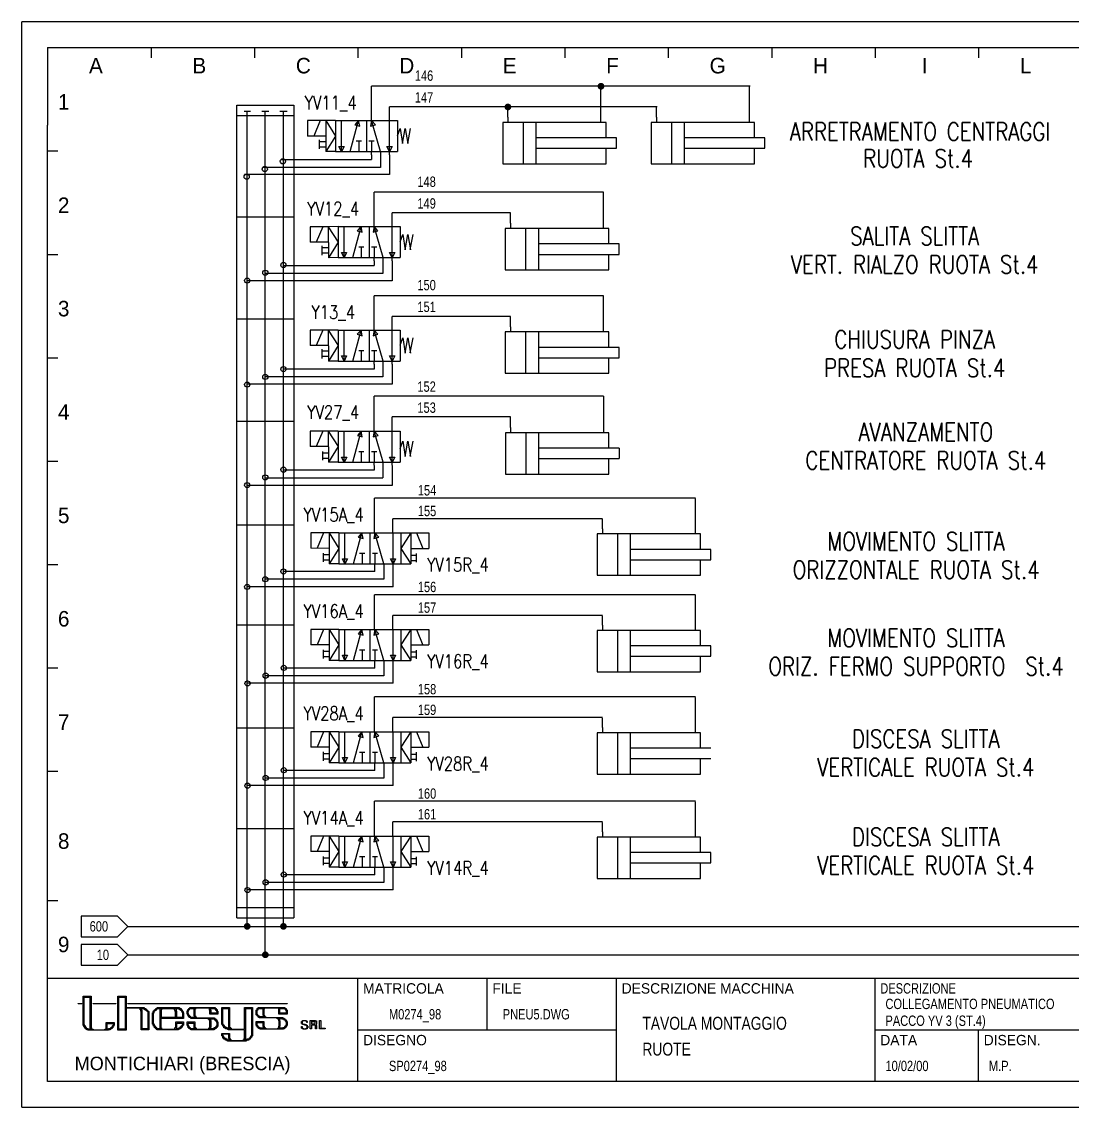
# Model space of a CAD drawing. Extents: x 5 to 315, y 5 to 215.
# Drawn here: x 5 to 208.1, y 5 to 215 of the extents above; entities that cross this region are included whole.
import ezdxf
from ezdxf.enums import TextEntityAlignment as Align

# ---------------------------------------------------------------- set-up
doc = ezdxf.new("R2010")
doc.units = 0
doc.header["$MEASUREMENT"] = 0
doc.linetypes.add('TRAT-C', pattern=[3.5, 2.5, -1])
doc.layers.get('0').update_dxf_attribs({"linetype": 'CONTINUOUS'})
for name, color, linetype in [('2', 7, 'CONTINUOUS'), ('FORMATO', 3, 'CONTINUOUS'), ('TESTI', 1, 'TRAT-C')]:
    doc.layers.add(name, color=color, linetype=linetype)
doc.styles.add('20TXT', font='TXT', dxfattribs={"width": 0.8, "height": 2})
doc.styles.add('35SIM', font='romans', dxfattribs={"width": 0.8, "height": 3.5})

# ---------------------------------------------------------------- blocks, each defined once
blk = doc.blocks.new('THESYS')
at = {"color": 7}
for points in [[(0.045, 0.325), (0.12, 0.325), (0.12, 0.02), (0.125, 0.02), (0.125, 0.01), (0.13, 0.01), (0.13, 0.005), (0.14, 0.005), (0.14, 0), (0.255, 0), (0.255, 0.005), (0.26, 0.005), (0.26, 0.01), (0.265, 0.01), (0.265, 0.07), (0.345, 0.07), (0.345, 0.045), (0.34, 0.045), (0.34, 0.035), (0.335, 0.035), (0.335, 0.03), (0.33, 0.03), (0.33, 0.02), (0.325, 0.02), (0.325, 0.015), (0.32, 0.015), (0.32, 0.01), (0.31, 0.01), (0.31, 0.005), (0.305, 0.005), (0.305, 0), (0.29, 0), (0.29, -0.005), (0.09, -0.005), (0.09, 0), (0.08, 0), (0.08, 0.005), (0.07, 0.005), (0.07, 0.01), (0.065, 0.01), (0.065, 0.015), (0.06, 0.015), (0.06, 0.025), (0.055, 0.025), (0.055, 0.03), (0.05, 0.03), (0.05, 0.04), (0.045, 0.04)], [(0.38, 0.325), (0.459, 0.325), (0.459, 0.215), (0.635, 0.215), (0.635, 0.21), (0.64, 0.21), (0.64, 0.205), (0.65, 0.205), (0.65, 0.2), (0.655, 0.2), (0.655, 0.194), (0.66, 0.194), (0.66, 0.19), (0.665, 0.19), (0.665, 0.184), (0.67, 0.184), (0.67, 0.18), (0.675, 0.18), (0.675, 0.175), (0.68, 0.175), (0.68, 0), (0.605, 0), (0.605, 0.18), (0.6, 0.18), (0.6, 0.194), (0.595, 0.194), (0.595, 0.205), (0.59, 0.205), (0.59, 0.21), (0.459, 0.21), (0.459, -0.005), (0.38, -0.005)], [(-0.005, 0.255), (0.03, 0.255), (0.03, 0.25), (-0.005, 0.25)], [(0.055, 0.315), (0.11, 0.315), (0.11, 0.02), (0.115, 0.02), (0.115, 0.01), (0.12, 0.01), (0.12, 0.005), (0.125, 0.005), (0.09, 0.005), (0.09, 0.01), (0.08, 0.01), (0.08, 0.015), (0.075, 0.015), (0.075, 0.02), (0.07, 0.02), (0.07, 0.03), (0.065, 0.03), (0.065, 0.035), (0.06, 0.035), (0.06, 0.045), (0.055, 0.045)], [(0.14, 0.255), (0.36, 0.255), (0.36, 0.25), (0.14, 0.25)], [(0.39, 0.315), (0.449, 0.315), (0.449, 0.005), (0.39, 0.005)], [(0.475, 0.255), (2.015, 0.255), (2.015, 0.25), (0.475, 0.25)], [(0.76, 0.215), (0.975, 0.215), (0.975, 0.21), (0.98, 0.21), (0.98, 0.205), (0.99, 0.205), (0.99, 0.194), (1, 0.194), (1, 0.184), (1.005, 0.184), (1.005, 0.175), (1.01, 0.175), (1.01, 0.165), (1.015, 0.165), (1.015, 0.11), (0.795, 0.11), (0.795, 0.02), (0.8, 0.02), (0.8, 0.01), (0.805, 0.01), (0.805, 0.005), (0.925, 0.005), (0.925, 0.01), (0.93, 0.01), (0.93, 0.015), (0.935, 0.015), (0.935, 0.025), (0.94, 0.025), (0.94, 0.075), (1.015, 0.075), (1.015, 0.045), (1.01, 0.045), (1.01, 0.04), (1.005, 0.04), (1.005, 0.035), (1, 0.035), (1, 0.025), (0.995, 0.025), (0.995, 0.02), (0.99, 0.02), (0.99, 0.015), (0.985, 0.015), (0.985, 0.01), (0.975, 0.01), (0.975, 0.005), (0.965, 0.005), (0.965, 0), (0.755, 0), (0.755, 0.005), (0.75, 0.005), (0.75, 0.01), (0.745, 0.01), (0.745, 0.02), (0.735, 0.02), (0.735, 0.03), (0.73, 0.03), (0.73, 0.035), (0.725, 0.035), (0.725, 0.045), (0.72, 0.045), (0.72, 0.055), (0.715, 0.055), (0.715, 0.165), (0.72, 0.165), (0.72, 0.175), (0.725, 0.175), (0.725, 0.184), (0.73, 0.184), (0.73, 0.19), (0.735, 0.19), (0.735, 0.194), (0.74, 0.194), (0.74, 0.2), (0.745, 0.2), (0.745, 0.205), (0.755, 0.205), (0.755, 0.21), (0.76, 0.21)], [(1.075, 0.215), (1.32, 0.215), (1.32, 0.21), (1.325, 0.21), (1.325, 0.205), (1.33, 0.205), (1.33, 0.2), (1.335, 0.2), (1.335, 0.194), (1.34, 0.194), (1.34, 0.18), (1.345, 0.18), (1.345, 0.15), (1.27, 0.15), (1.27, 0.19), (1.265, 0.19), (1.265, 0.205), (1.26, 0.205), (1.26, 0.21), (1.13, 0.21), (1.13, 0.2), (1.125, 0.2), (1.125, 0.135), (1.13, 0.135), (1.13, 0.125), (1.135, 0.125), (1.135, 0.12), (1.14, 0.12), (1.14, 0.115), (1.315, 0.115), (1.315, 0.11), (1.32, 0.11), (1.32, 0.105), (1.325, 0.105), (1.325, 0.1), (1.33, 0.1), (1.33, 0.095), (1.335, 0.095), (1.335, 0.085), (1.34, 0.085), (1.34, 0.075), (1.345, 0.075), (1.345, 0.03), (1.34, 0.03), (1.34, 0.025), (1.335, 0.025), (1.335, 0.02), (1.33, 0.02), (1.33, 0.015), (1.325, 0.015), (1.325, 0.01), (1.315, 0.01), (1.315, 0.005), (1.31, 0.005), (1.31, 0), (1.085, 0), (1.085, 0.005), (1.08, 0.005), (1.08, 0.01), (1.07, 0.01), (1.07, 0.015), (1.065, 0.015), (1.065, 0.02), (1.06, 0.02), (1.06, 0.03), (1.055, 0.03), (1.055, 0.04), (1.05, 0.04), (1.05, 0.075), (1.125, 0.075), (1.125, 0.025), (1.13, 0.025), (1.13, 0.015), (1.135, 0.015), (1.135, 0.01), (1.14, 0.01), (1.14, 0.005), (1.255, 0.005), (1.255, 0.01), (1.26, 0.01), (1.26, 0.015), (1.265, 0.015), (1.265, 0.025), (1.27, 0.025), (1.27, 0.09), (1.265, 0.09), (1.265, 0.1), (1.255, 0.1), (1.255, 0.105), (1.25, 0.105), (1.25, 0.11), (1.085, 0.11), (1.085, 0.115), (1.08, 0.115), (1.08, 0.12), (1.07, 0.12), (1.07, 0.125), (1.065, 0.125), (1.065, 0.13), (1.06, 0.13), (1.06, 0.14), (1.055, 0.14), (1.055, 0.15), (1.05, 0.15), (1.05, 0.184), (1.055, 0.184), (1.055, 0.194), (1.06, 0.194), (1.06, 0.2), (1.065, 0.2), (1.065, 0.205), (1.07, 0.205), (1.07, 0.21), (1.075, 0.21)], [(1.385, 0.215), (1.46, 0.215), (1.46, 0.025), (1.465, 0.025), (1.465, 0.02), (1.47, 0.02), (1.47, 0.015), (1.474, 0.015), (1.474, 0.01), (1.48, 0.01), (1.48, 0.005), (1.605, 0.005), (1.605, 0.215), (1.68, 0.215), (1.68, -0.06), (1.675, -0.06), (1.675, -0.07), (1.67, -0.07), (1.67, -0.075), (1.665, -0.075), (1.665, -0.08), (1.66, -0.08), (1.66, -0.09), (1.65, -0.09), (1.65, -0.095), (1.645, -0.095), (1.645, -0.1), (1.63, -0.1), (1.63, -0.105), (1.62, -0.105), (1.62, -0.11), (1.44, -0.11), (1.44, -0.105), (1.43, -0.105), (1.43, -0.1), (1.42, -0.1), (1.42, -0.095), (1.415, -0.095), (1.415, -0.09), (1.405, -0.09), (1.405, -0.08), (1.395, -0.08), (1.395, -0.065), (1.39, -0.065), (1.39, -0.06), (1.385, -0.06), (1.385, -0.035), (1.46, -0.035), (1.46, -0.085), (1.465, -0.085), (1.465, -0.095), (1.47, -0.095), (1.47, -0.1), (1.48, -0.1), (1.48, -0.105), (1.59, -0.105), (1.59, -0.1), (1.595, -0.1), (1.595, -0.095), (1.6, -0.095), (1.6, -0.085), (1.605, -0.085), (1.605, 0), (1.445, 0), (1.445, 0.005), (1.435, 0.005), (1.435, 0.01), (1.42, 0.01), (1.42, 0.015), (1.415, 0.015), (1.415, 0.02), (1.405, 0.02), (1.405, 0.03), (1.4, 0.03), (1.4, 0.035), (1.395, 0.035), (1.395, 0.045), (1.39, 0.045), (1.39, 0.05), (1.385, 0.05)], [(1.735, 0.215), (1.995, 0.215), (1.995, 0.21), (2, 0.21), (2, 0.205), (2.005, 0.205), (2.005, 0.2), (2.01, 0.2), (2.01, 0.19), (2.015, 0.19), (2.015, 0.15), (1.935, 0.15), (1.935, 0.21), (1.795, 0.21), (1.795, 0.2), (1.79, 0.2), (1.79, 0.14), (1.795, 0.14), (1.795, 0.135), (1.8, 0.135), (1.8, 0.125), (1.81, 0.125), (1.81, 0.12), (1.975, 0.12), (1.975, 0.115), (1.98, 0.115), (1.98, 0.11), (1.99, 0.11), (1.99, 0.105), (1.995, 0.105), (1.995, 0.1), (2, 0.1), (2, 0.095), (2.005, 0.095), (2.005, 0.09), (2.01, 0.09), (2.01, 0.08), (2.015, 0.08), (2.015, 0.04), (2.01, 0.04), (2.01, 0.03), (2.005, 0.03), (2.005, 0.025), (2, 0.025), (2, 0.02), (1.995, 0.02), (1.995, 0.015), (1.99, 0.015), (1.99, 0.01), (1.98, 0.01), (1.98, 0.005), (1.755, 0.005), (1.755, 0.01), (1.745, 0.01), (1.745, 0.015), (1.735, 0.015), (1.735, 0.025), (1.725, 0.025), (1.725, 0.035), (1.72, 0.035), (1.72, 0.045), (1.715, 0.045), (1.715, 0.08), (1.79, 0.08), (1.79, 0.035), (1.795, 0.035), (1.795, 0.025), (1.8, 0.025), (1.8, 0.015), (1.81, 0.015), (1.81, 0.01), (1.925, 0.01), (1.925, 0.015), (1.93, 0.015), (1.93, 0.02), (1.935, 0.02), (1.935, 0.035), (1.94, 0.035), (1.94, 0.085), (1.935, 0.085), (1.935, 0.1), (1.93, 0.1), (1.93, 0.105), (1.925, 0.105), (1.925, 0.11), (1.915, 0.11), (1.915, 0.115), (1.745, 0.115), (1.745, 0.12), (1.74, 0.12), (1.74, 0.125), (1.735, 0.125), (1.735, 0.13), (1.73, 0.13), (1.73, 0.135), (1.725, 0.135), (1.725, 0.14), (1.72, 0.14), (1.72, 0.145), (1.715, 0.145), (1.715, 0.19), (1.72, 0.19), (1.72, 0.194), (1.725, 0.194), (1.725, 0.205), (1.73, 0.205), (1.73, 0.21), (1.735, 0.21)], [(0.605, 0.205), (0.63, 0.205), (0.63, 0.2), (0.64, 0.2), (0.64, 0.194), (0.65, 0.194), (0.65, 0.19), (0.655, 0.19), (0.655, 0.184), (0.66, 0.184), (0.66, 0.18), (0.665, 0.18), (0.665, 0.175), (0.67, 0.175), (0.67, 0.01), (0.615, 0.01), (0.615, 0.19), (0.61, 0.19), (0.61, 0.2), (0.605, 0.2)], [(0.76, 0.205), (0.79, 0.205), (0.79, 0.2), (0.785, 0.2), (0.785, 0.02), (0.79, 0.02), (0.79, 0.01), (0.795, 0.01), (0.76, 0.01), (0.76, 0.015), (0.755, 0.015), (0.755, 0.02), (0.75, 0.02), (0.75, 0.025), (0.745, 0.025), (0.745, 0.03), (0.74, 0.03), (0.74, 0.035), (0.735, 0.035), (0.735, 0.05), (0.73, 0.05), (0.73, 0.055), (0.725, 0.055), (0.725, 0.165), (0.73, 0.165), (0.73, 0.175), (0.735, 0.175), (0.735, 0.184), (0.74, 0.184), (0.74, 0.19), (0.745, 0.19), (0.745, 0.194), (0.755, 0.194), (0.755, 0.2), (0.76, 0.2)], [(0.805, 0.205), (0.925, 0.205), (0.925, 0.194), (0.93, 0.194), (0.93, 0.175), (0.935, 0.175), (0.935, 0.12), (0.8, 0.12), (0.8, 0.194), (0.805, 0.194)], [(0.94, 0.205), (0.97, 0.205), (0.97, 0.2), (0.98, 0.2), (0.98, 0.194), (0.985, 0.194), (0.985, 0.19), (0.99, 0.19), (0.99, 0.184), (0.995, 0.184), (0.995, 0.175), (1, 0.175), (1, 0.165), (1.005, 0.165), (1.005, 0.12), (0.95, 0.12), (0.95, 0.18), (0.945, 0.18), (0.945, 0.2), (0.94, 0.2)], [(1.075, 0.205), (1.12, 0.205), (1.12, 0.2), (1.115, 0.2), (1.115, 0.135), (1.12, 0.135), (1.12, 0.125), (1.125, 0.125), (1.125, 0.12), (1.085, 0.12), (1.085, 0.125), (1.08, 0.125), (1.08, 0.13), (1.075, 0.13), (1.075, 0.135), (1.07, 0.135), (1.07, 0.14), (1.065, 0.14), (1.065, 0.15), (1.06, 0.15), (1.06, 0.184), (1.065, 0.184), (1.065, 0.194), (1.07, 0.194), (1.07, 0.2), (1.075, 0.2)], [(1.275, 0.205), (1.32, 0.205), (1.32, 0.194), (1.33, 0.194), (1.33, 0.184), (1.335, 0.184), (1.335, 0.16), (1.28, 0.16), (1.28, 0.19), (1.275, 0.19)], [(1.395, 0.205), (1.45, 0.205), (1.45, 0.025), (1.454, 0.025), (1.454, 0.02), (1.46, 0.02), (1.46, 0.015), (1.465, 0.015), (1.465, 0.01), (1.47, 0.01), (1.445, 0.01), (1.445, 0.015), (1.435, 0.015), (1.435, 0.02), (1.425, 0.02), (1.425, 0.025), (1.415, 0.025), (1.415, 0.035), (1.41, 0.035), (1.41, 0.04), (1.405, 0.04), (1.405, 0.045), (1.4, 0.045), (1.4, 0.05), (1.395, 0.05)], [(1.615, 0.205), (1.67, 0.205), (1.67, -0.06), (1.665, -0.06), (1.665, -0.07), (1.66, -0.07), (1.66, -0.075), (1.655, -0.075), (1.655, -0.08), (1.65, -0.08), (1.65, -0.085), (1.645, -0.085), (1.645, -0.09), (1.63, -0.09), (1.63, -0.095), (1.62, -0.095), (1.62, -0.1), (1.605, -0.1), (1.605, -0.095), (1.61, -0.095), (1.61, -0.085), (1.615, -0.085)], [(1.735, 0.205), (1.785, 0.205), (1.785, 0.2), (1.78, 0.2), (1.78, 0.14), (1.785, 0.14), (1.785, 0.135), (1.79, 0.135), (1.79, 0.125), (1.795, 0.125), (1.75, 0.125), (1.75, 0.13), (1.74, 0.13), (1.74, 0.135), (1.735, 0.135), (1.735, 0.14), (1.73, 0.14), (1.73, 0.15), (1.725, 0.15), (1.725, 0.19), (1.73, 0.19), (1.73, 0.194), (1.735, 0.194)], [(1.935, 0.11), (1.965, 0.11), (1.965, 0.105), (1.98, 0.105), (1.98, 0.1), (1.99, 0.1), (1.99, 0.095), (1.995, 0.095), (1.995, 0.09), (2, 0.09), (2, 0.08), (2.005, 0.08), (2.005, 0.04), (2, 0.04), (2, 0.03), (1.99, 0.03), (1.99, 0.02), (1.975, 0.02), (1.975, 0.015), (1.935, 0.015), (1.945, 0.015), (1.945, 0.035), (1.95, 0.035), (1.95, 0.085), (1.945, 0.085), (1.945, 0.105), (1.94, 0.105), (1.94, 0.11)], [(1.945, 0.205), (1.995, 0.205), (1.995, 0.2), (2, 0.2), (2, 0.19), (2.005, 0.19), (2.005, 0.16), (1.945, 0.16)], [(0.275, 0.06), (0.335, 0.06), (0.335, 0.045), (0.33, 0.045), (0.33, 0.035), (0.325, 0.035), (0.325, 0.03), (0.32, 0.03), (0.32, 0.02), (0.31, 0.02), (0.31, 0.015), (0.305, 0.015), (0.305, 0.01), (0.29, 0.01), (0.29, 0.005), (0.27, 0.005), (0.275, 0.005)], [(0.95, 0.065), (1.005, 0.065), (1.005, 0.045), (1, 0.045), (1, 0.04), (0.995, 0.04), (0.995, 0.035), (0.99, 0.035), (0.99, 0.03), (0.985, 0.03), (0.985, 0.025), (0.98, 0.025), (0.98, 0.02), (0.975, 0.02), (0.975, 0.015), (0.965, 0.015), (0.965, 0.01), (0.94, 0.01), (0.945, 0.01), (0.945, 0.015), (0.95, 0.015)], [(1.06, 0.065), (1.115, 0.065), (1.115, 0.02), (1.12, 0.02), (1.12, 0.015), (1.125, 0.015), (1.125, 0.01), (1.085, 0.01), (1.085, 0.015), (1.08, 0.015), (1.08, 0.02), (1.075, 0.02), (1.075, 0.025), (1.07, 0.025), (1.07, 0.03), (1.065, 0.03), (1.065, 0.04), (1.06, 0.04)], [(1.265, 0.105), (1.31, 0.105), (1.31, 0.1), (1.315, 0.1), (1.315, 0.095), (1.32, 0.095), (1.32, 0.09), (1.325, 0.09), (1.325, 0.085), (1.33, 0.085), (1.33, 0.075), (1.335, 0.075), (1.335, 0.035), (1.33, 0.035), (1.33, 0.03), (1.325, 0.03), (1.325, 0.025), (1.32, 0.025), (1.32, 0.02), (1.31, 0.02), (1.31, 0.015), (1.305, 0.015), (1.305, 0.01), (1.27, 0.01), (1.275, 0.01), (1.275, 0.025), (1.28, 0.025), (1.28, 0.09), (1.275, 0.09), (1.275, 0.1), (1.27, 0.1), (1.27, 0.105)], [(1.725, 0.07), (1.78, 0.07), (1.78, 0.03), (1.785, 0.03), (1.785, 0.025), (1.79, 0.025), (1.79, 0.015), (1.795, 0.015), (1.755, 0.015), (1.755, 0.02), (1.745, 0.02), (1.745, 0.025), (1.74, 0.025), (1.74, 0.03), (1.735, 0.03), (1.735, 0.035), (1.73, 0.035), (1.73, 0.045), (1.725, 0.045)], [(2.17, 0.09), (2.2, 0.09), (2.2, 0.085), (2.205, 0.085), (2.205, 0.08), (2.21, 0.08), (2.21, 0.07), (2.205, 0.07), (2.205, 0.08), (2.2, 0.08), (2.2, 0.085), (2.165, 0.085), (2.165, 0.08), (2.16, 0.08), (2.16, 0.06), (2.165, 0.06), (2.165, 0.055), (2.19, 0.055), (2.19, 0.05), (2.2, 0.05), (2.2, 0.045), (2.21, 0.045), (2.21, 0.035), (2.215, 0.035), (2.215, 0.02), (2.21, 0.02), (2.21, 0.01), (2.2, 0.01), (2.2, 0.005), (2.17, 0.005), (2.17, 0.01), (2.16, 0.01), (2.16, 0.015), (2.155, 0.015), (2.155, 0.03), (2.16, 0.03), (2.16, 0.015), (2.17, 0.015), (2.17, 0.01), (2.2, 0.01), (2.2, 0.015), (2.205, 0.015), (2.205, 0.02), (2.21, 0.02), (2.21, 0.035), (2.205, 0.035), (2.205, 0.04), (2.195, 0.04), (2.195, 0.045), (2.185, 0.045), (2.185, 0.05), (2.165, 0.05), (2.165, 0.055), (2.16, 0.055), (2.16, 0.06), (2.155, 0.06), (2.155, 0.08), (2.16, 0.08), (2.16, 0.085), (2.17, 0.085)], [(2.24, 0.09), (2.29, 0.09), (2.29, 0.085), (2.3, 0.085), (2.3, 0.055), (2.295, 0.055), (2.295, 0.04), (2.3, 0.04), (2.3, 0.01), (2.29, 0.01), (2.29, 0.04), (2.285, 0.04), (2.285, 0.045), (2.25, 0.045), (2.25, 0.01), (2.24, 0.01)], [(2.255, 0.08), (2.28, 0.08), (2.28, 0.075), (2.285, 0.075), (2.285, 0.06), (2.28, 0.06), (2.28, 0.055), (2.255, 0.055)], [(2.33, 0.09), (2.34, 0.09), (2.34, 0.015), (2.385, 0.015), (2.385, 0.01), (2.33, 0.01)], [(1.395, -0.04), (1.45, -0.04), (1.45, -0.085), (1.454, -0.085), (1.454, -0.095), (1.46, -0.095), (1.46, -0.1), (1.44, -0.1), (1.44, -0.095), (1.435, -0.095), (1.435, -0.09), (1.425, -0.09), (1.425, -0.085), (1.415, -0.085), (1.415, -0.08), (1.41, -0.08), (1.41, -0.075), (1.405, -0.075), (1.405, -0.065), (1.4, -0.065), (1.4, -0.06), (1.395, -0.06)]]:
    blk.add_lwpolyline(points, close=True, dxfattribs=at)
blk = doc.blocks.new('CEI7')
at = {"color": 1, "const_width": 0.65}
blk.add_lwpolyline([(0, -0.325, 1), (0, 0.325, 1)], format="xyb", close=True, dxfattribs=at)
blk = doc.blocks.new('CONN')
at = {"layer": 'FORMATO'}
blk.add_blockref('CEI7', (0, 0), dxfattribs=at)

msp = doc.modelspace()

# ---------------------------------------------------------------- linework, layer by layer
for p, q in [((46.6, 198.88), (57.6, 198.88)), ((48.01, 197.69), (49.24, 197.69)), ((51.44, 197.69), (52.8, 197.69)), ((54.89, 197.69), (56.32, 197.69)), ((46.6, 196.88), (57.6, 196.88)), ((63.8, 195.87), (60.27, 195.86)), ((60.27, 195.86), (60.28, 192.86)), ((62.7, 195.87), (61.45, 192.86)), ((65.67, 195.88), (63.78, 195.87)), ((63.78, 195.87), (63.79, 189.87)), ((63.78, 195.87), (65.67, 192.88)), ((65.67, 195.88), (65.67, 189.88)), ((65.67, 195.88), (65.67, 189.88)), ((65.67, 195.88), (77.67, 195.88)), ((65.67, 195.88), (77.67, 195.88)), ((66.84, 189.88), (66.84, 195.86)), ((68.49, 189.88), (70.13, 195.88)), ((70.13, 195.88), (69.38, 195.04)), ((70.35, 194.78), (70.13, 195.88)), ((71.67, 195.88), (71.67, 189.88)), ((71.67, 195.88), (71.67, 189.88)), ((72.62, 195.87), (72.43, 194.77)), ((74.38, 189.88), (72.62, 195.88)), ((73.38, 195.06), (72.62, 195.87)), ((76.14, 189.88), (76.14, 195.86)), ((77.67, 195.88), (77.67, 189.88)), ((77.67, 195.88), (77.67, 189.88)), ((118, 195.51), (98, 195.51)), ((98, 195.51), (98, 187.51)), ((99, 196.51), (99, 195.51)), ((102, 187.51), (102, 195.51)), ((104.45, 187.51), (104.45, 195.51)), ((117, 195.51), (117, 196.51)), ((118, 192.48), (118, 195.51)), ((146.71, 195.51), (126.71, 195.51)), ((126.71, 195.51), (126.71, 187.51)), ((127.71, 196.51), (127.71, 195.51)), ((130.71, 187.51), (130.71, 195.51)), ((133.16, 187.51), (133.16, 195.51)), ((145.71, 195.51), (145.71, 196.51)), ((146.71, 192.48), (146.71, 195.51)), ((69.38, 195.04), (70.35, 194.78)), ((72.43, 194.77), (73.38, 195.06)), ((77.66, 192.94), (78.17, 194.37)), ((78.17, 194.37), (78.65, 191.42)), ((78.65, 191.42), (79.16, 194.37)), ((79.16, 194.37), (79.66, 191.42)), ((79.63, 191.45), (80.16, 194.37)), ((63.81, 192.87), (60.28, 192.86)), ((62.51, 192.14), (62.51, 190.38)), ((63.79, 191.76), (62.51, 191.76)), ((65.67, 192.88), (63.79, 189.87)), ((70.17, 191.88), (69.67, 191.88)), ((70.16, 191.88), (70.16, 189.88)), ((70.67, 191.88), (70.17, 191.88)), ((72.63, 191.88), (72.13, 191.88)), ((72.62, 191.87), (72.62, 189.87)), ((73.13, 191.88), (72.63, 191.88)), ((120, 192.51), (104.45, 192.51)), ((120, 190.51), (120, 192.51)), ((148.71, 192.51), (133.16, 192.51)), ((148.71, 190.51), (148.71, 192.51)), ((63.79, 190.76), (62.51, 190.76)), ((65.68, 189.88), (63.79, 189.87)), ((65.67, 189.88), (77.67, 189.88)), ((65.67, 189.88), (77.67, 189.88)), ((66.33, 190.87), (67.32, 190.87)), ((66.84, 189.88), (66.33, 190.87)), ((67.32, 190.87), (66.84, 189.88)), ((72.62, 189.26), (72.62, 189.87)), ((72.62, 189.26), (72.62, 188.33)), ((74.35, 189.84), (74.35, 189.22)), ((74.35, 189.22), (74.35, 186.83)), ((76.14, 189.88), (75.62, 190.87)), ((75.62, 190.87), (76.62, 190.87)), ((76.62, 190.87), (76.14, 189.88)), ((76.14, 189.26), (76.14, 189.87)), ((76.14, 189.26), (76.14, 185.42)), ((104.45, 190.51), (120, 190.51)), ((118, 187.51), (118, 190.51)), ((133.16, 190.51), (148.71, 190.51)), ((146.71, 187.51), (146.71, 190.51)), ((72.62, 188.31), (55.1, 188.31)), ((98, 187.51), (118, 187.51)), ((126.71, 187.51), (146.71, 187.51)), ((76.14, 185.42), (48.1, 185.42)), ((74.35, 186.81), (51.6, 186.81)), ((46.59, 177.25), (57.54, 177.25)), ((64.3, 175.35), (60.77, 175.34)), ((60.77, 175.34), (60.78, 172.34)), ((63.2, 175.35), (61.95, 172.35)), ((66.17, 175.36), (64.28, 175.35)), ((64.28, 175.35), (64.29, 169.35)), ((64.28, 175.35), (66.17, 172.36)), ((66.17, 175.36), (78.17, 175.36)), ((66.17, 175.36), (66.17, 169.36)), ((66.17, 175.36), (78.17, 175.36)), ((66.17, 175.36), (66.17, 169.36)), ((67.34, 169.36), (67.34, 175.34)), ((68.99, 169.36), (70.63, 175.36)), ((70.63, 175.36), (69.88, 174.53)), ((69.88, 174.53), (70.85, 174.26)), ((70.85, 174.26), (70.63, 175.36)), ((72.17, 175.36), (72.17, 169.36)), ((72.17, 175.36), (72.17, 169.36)), ((73.12, 175.36), (72.93, 174.26)), ((72.93, 174.26), (73.88, 174.54)), ((74.88, 169.36), (73.12, 175.36)), ((73.88, 174.54), (73.12, 175.36)), ((76.64, 169.36), (76.64, 175.34)), ((78.17, 175.36), (78.17, 169.36)), ((78.17, 175.36), (78.17, 169.36)), ((118.5, 175), (98.5, 175)), ((98.5, 175), (98.5, 167)), ((99.5, 176), (99.5, 175)), ((102.5, 167), (102.5, 175)), ((104.95, 167), (104.95, 175)), ((117.5, 175), (117.5, 176)), ((118.5, 171.97), (118.5, 175)), ((64.31, 172.35), (60.78, 172.34)), ((66.17, 172.36), (64.29, 169.35)), ((78.16, 172.43), (78.67, 173.85)), ((78.67, 173.85), (79.15, 170.9)), ((79.15, 170.9), (79.66, 173.85)), ((79.66, 173.85), (80.16, 170.9)), ((80.13, 170.93), (80.66, 173.85)), ((63.01, 171.63), (63.01, 169.86)), ((64.29, 171.25), (63.01, 171.25)), ((64.29, 170.25), (63.01, 170.25)), ((67.34, 169.36), (66.83, 170.35)), ((66.83, 170.35), (67.82, 170.35)), ((67.82, 170.35), (67.34, 169.36)), ((70.67, 171.36), (70.17, 171.36)), ((70.66, 171.36), (70.66, 169.36)), ((71.17, 171.36), (70.67, 171.36)), ((73.13, 171.36), (72.63, 171.36)), ((73.12, 171.36), (73.12, 169.36)), ((73.63, 171.36), (73.13, 171.36)), ((76.12, 170.35), (77.12, 170.35)), ((76.64, 169.36), (76.12, 170.35)), ((77.12, 170.35), (76.64, 169.36)), ((120.5, 172), (104.95, 172)), ((120.5, 170), (120.5, 172)), ((66.18, 169.36), (64.29, 169.35)), ((66.17, 169.36), (78.17, 169.36)), ((66.17, 169.36), (78.17, 169.36)), ((73.12, 168.75), (73.12, 169.36)), ((73.12, 168.75), (73.12, 167.81)), ((74.85, 169.33), (74.85, 168.7)), ((74.85, 168.7), (74.85, 166.32)), ((76.64, 168.75), (76.64, 169.36)), ((76.64, 168.75), (76.64, 164.9)), ((104.95, 170), (120.5, 170)), ((118.5, 167), (118.5, 169.99)), ((74.85, 166.3), (52.1, 166.3)), ((73.12, 167.79), (55.6, 167.79)), ((98.5, 167), (118.5, 167)), ((76.64, 164.9), (48.6, 164.9)), ((46.59, 157.5), (57.54, 157.5)), ((99.5, 156), (99.5, 155)), ((117.5, 155), (117.5, 156)), ((64.3, 155.35), (60.77, 155.34)), ((60.77, 155.34), (60.78, 152.34)), ((63.2, 155.35), (61.95, 152.35)), ((66.17, 155.36), (64.28, 155.35)), ((64.28, 155.35), (64.29, 149.35)), ((64.28, 155.35), (66.17, 152.36)), ((66.17, 155.36), (78.17, 155.36)), ((66.17, 155.36), (66.17, 149.36)), ((66.17, 155.36), (78.17, 155.36)), ((66.17, 155.36), (66.17, 149.36)), ((67.34, 149.36), (67.34, 155.34)), ((68.99, 149.36), (70.63, 155.36)), ((70.63, 155.36), (69.88, 154.53)), ((69.88, 154.53), (70.85, 154.26)), ((70.85, 154.26), (70.63, 155.36)), ((72.17, 155.36), (72.17, 149.36)), ((72.17, 155.36), (72.17, 149.36)), ((73.12, 155.36), (72.93, 154.26)), ((72.93, 154.26), (73.88, 154.54)), ((74.88, 149.36), (73.12, 155.36)), ((73.88, 154.54), (73.12, 155.36)), ((76.64, 149.36), (76.64, 155.34)), ((78.16, 152.43), (78.67, 153.85)), ((78.17, 155.36), (78.17, 149.36)), ((78.17, 155.36), (78.17, 149.36)), ((78.67, 153.85), (79.15, 150.9)), ((79.15, 150.9), (79.66, 153.85)), ((79.66, 153.85), (80.16, 150.9)), ((80.13, 150.93), (80.66, 153.85)), ((98.5, 155), (98.5, 147)), ((118.5, 155), (98.5, 155)), ((102.5, 147), (102.5, 155)), ((104.95, 147), (104.95, 155)), ((118.5, 151.97), (118.5, 155)), ((64.31, 152.35), (60.78, 152.34)), ((63.01, 151.63), (63.01, 149.86)), ((64.29, 151.25), (63.01, 151.25)), ((66.17, 152.36), (64.29, 149.35)), ((70.67, 151.36), (70.17, 151.36)), ((70.66, 151.36), (70.66, 149.36)), ((71.17, 151.36), (70.67, 151.36)), ((73.13, 151.36), (72.63, 151.36)), ((73.12, 151.36), (73.12, 149.36)), ((73.63, 151.36), (73.13, 151.36)), ((120.5, 152), (104.95, 152)), ((120.5, 150), (120.5, 152)), ((64.29, 150.25), (63.01, 150.25)), ((66.18, 149.36), (64.29, 149.35)), ((66.17, 149.36), (78.17, 149.36)), ((66.17, 149.36), (78.17, 149.36)), ((67.34, 149.36), (66.83, 150.35)), ((66.83, 150.35), (67.82, 150.35)), ((67.82, 150.35), (67.34, 149.36)), ((73.12, 148.75), (73.12, 149.36)), ((74.85, 149.33), (74.85, 148.7)), ((76.12, 150.35), (77.12, 150.35)), ((76.64, 149.36), (76.12, 150.35)), ((77.12, 150.35), (76.64, 149.36)), ((76.64, 148.75), (76.64, 149.36)), ((104.95, 150), (120.5, 150)), ((118.5, 147), (118.5, 149.99)), ((73.12, 147.79), (55.6, 147.79)), ((73.12, 148.75), (73.12, 147.81)), ((74.85, 148.7), (74.85, 146.32)), ((76.64, 148.75), (76.64, 144.9)), ((76.64, 144.9), (48.6, 144.9)), ((74.85, 146.3), (52.1, 146.3)), ((98.5, 147), (118.5, 147)), ((46.59, 137.75), (57.54, 137.75)), ((64.31, 135.8), (60.77, 135.8)), ((60.77, 135.8), (60.78, 132.81)), ((63.21, 135.79), (61.95, 132.81)), ((66.18, 135.8), (64.28, 135.8)), ((64.28, 135.8), (64.29, 129.8)), ((64.28, 135.8), (66.18, 132.8)), ((66.18, 135.8), (78.18, 135.8)), ((66.18, 135.8), (66.18, 129.8)), ((66.18, 135.8), (78.18, 135.8)), ((66.18, 135.8), (66.18, 129.8)), ((67.35, 129.8), (67.35, 135.78)), ((68.99, 129.8), (70.64, 135.8)), ((70.64, 135.8), (69.89, 134.97)), ((69.89, 134.97), (70.85, 134.71)), ((70.85, 134.71), (70.64, 135.8)), ((72.18, 135.8), (72.18, 129.8)), ((73.13, 135.8), (72.93, 134.7)), ((72.93, 134.7), (73.89, 134.98)), ((74.89, 129.8), (73.13, 135.8)), ((73.89, 134.98), (73.13, 135.8)), ((76.64, 129.8), (76.64, 135.78)), ((78.18, 135.8), (78.18, 129.8)), ((78.18, 135.8), (78.18, 129.8)), ((98.52, 135.5), (98.52, 127.5)), ((118.52, 135.5), (98.52, 135.5)), ((99.52, 136.5), (99.52, 135.5)), ((102.52, 127.5), (102.52, 135.5)), ((104.97, 127.5), (104.97, 135.5)), ((117.52, 135.5), (117.52, 136.5)), ((118.52, 132.47), (118.52, 135.5)), ((64.32, 132.8), (60.78, 132.81)), ((66.18, 132.8), (64.29, 129.8)), ((78.16, 132.43), (78.67, 133.85)), ((78.67, 133.85), (79.15, 130.9)), ((79.15, 130.9), (79.66, 133.85)), ((79.66, 133.85), (80.16, 130.9)), ((80.13, 130.93), (80.66, 133.85)), ((120.52, 132.5), (104.97, 132.5)), ((120.6, 130.5), (120.6, 132.5)), ((63.16, 131.88), (63.16, 130.17)), ((64.29, 131.52), (63.17, 131.52)), ((64.29, 130.52), (63.17, 130.52)), ((67.35, 129.8), (66.84, 130.79)), ((66.84, 130.79), (67.83, 130.79)), ((67.83, 130.79), (67.35, 129.8)), ((70.67, 131.8), (70.17, 131.8)), ((70.66, 131.8), (70.66, 129.8)), ((71.17, 131.8), (70.67, 131.8)), ((73.14, 131.8), (72.64, 131.8)), ((73.13, 131.8), (73.13, 129.8)), ((73.64, 131.8), (73.14, 131.8)), ((76.13, 130.79), (77.12, 130.79)), ((76.64, 129.8), (76.13, 130.79)), ((77.12, 130.79), (76.64, 129.8)), ((104.97, 130.5), (120.52, 130.5)), ((118.52, 127.5), (118.52, 130.5)), ((73.12, 128.22), (55.6, 128.22)), ((66.19, 129.8), (64.29, 129.8)), ((66.18, 129.8), (78.18, 129.8)), ((66.18, 129.8), (78.18, 129.8)), ((73.12, 129.17), (73.12, 128.24)), ((73.13, 129.19), (73.13, 129.8)), ((74.85, 129.8), (74.85, 129.12)), ((74.85, 129.12), (74.85, 126.74)), ((76.64, 129.19), (76.64, 129.8)), ((76.64, 129.17), (76.64, 125.27)), ((74.85, 126.72), (52.1, 126.72)), ((98.52, 127.5), (118.52, 127.5)), ((76.64, 125.27), (48.6, 125.27)), ((46.51, 117.69), (57.49, 117.69)), ((64.46, 116.13), (60.92, 116.12)), ((60.92, 116.12), (60.93, 113.13)), ((63.36, 116.12), (62.1, 113.14)), ((64.44, 116.13), (64.44, 110.12)), ((64.44, 116.13), (66.33, 113.12)), ((66.33, 116.12), (64.44, 116.13)), ((66.33, 116.12), (78.33, 116.12)), ((66.33, 116.12), (78.33, 116.12)), ((66.33, 116.12), (66.33, 110.12)), ((66.33, 116.12), (66.33, 110.12)), ((67.5, 110.12), (67.5, 116.1)), ((69.14, 110.12), (70.79, 116.12)), ((70.79, 116.12), (70.04, 115.29)), ((71.01, 115.03), (70.79, 116.12)), ((72.33, 116.12), (72.33, 110.12)), ((73.28, 116.12), (73.08, 115.02)), ((75.04, 110.12), (73.28, 116.12)), ((74.04, 115.3), (73.28, 116.12)), ((76.79, 110.12), (76.79, 116.1)), ((78.33, 116.12), (78.33, 110.12)), ((78.33, 116.12), (78.33, 110.12)), ((80.23, 116.12), (78.33, 113.12)), ((78.33, 116.12), (80.23, 116.12)), ((80.21, 116.12), (83.74, 116.12)), ((80.23, 116.12), (80.22, 110.12)), ((81.3, 116.12), (82.56, 113.11)), ((83.74, 116.12), (83.73, 113.12)), ((136.26, 115.93), (116.26, 115.93)), ((116.26, 115.93), (116.26, 107.93)), ((117.26, 116.93), (117.26, 115.93)), ((120.26, 107.93), (120.26, 115.93)), ((122.71, 107.93), (122.71, 115.93)), ((135.26, 115.93), (135.26, 116.93)), ((136.26, 112.9), (136.26, 115.93)), ((70.04, 115.29), (71.01, 115.03)), ((73.08, 115.02), (74.04, 115.3)), ((64.47, 113.12), (60.93, 113.13)), ((63.31, 112.2), (63.31, 110.5)), ((64.44, 111.84), (63.32, 111.84)), ((66.33, 113.12), (64.44, 110.12)), ((70.82, 112.12), (70.32, 112.12)), ((71.32, 112.12), (70.82, 112.12)), ((70.82, 112.12), (70.82, 110.12)), ((73.29, 112.12), (72.79, 112.12)), ((73.28, 112.12), (73.28, 110.12)), ((73.79, 112.12), (73.29, 112.12)), ((78.33, 113.12), (80.22, 110.12)), ((80.19, 113.12), (83.73, 113.12)), ((80.22, 111.8), (81.34, 111.8)), ((81.36, 110.44), (81.36, 112.14)), ((138.26, 112.93), (122.71, 112.93)), ((138.26, 110.93), (138.26, 112.93)), ((64.44, 110.84), (63.32, 110.84)), ((66.34, 110.12), (64.44, 110.12)), ((66.33, 110.12), (78.33, 110.12)), ((66.33, 110.12), (78.33, 110.12)), ((66.99, 111.12), (67.98, 111.11)), ((67.5, 110.12), (66.99, 111.12)), ((67.98, 111.11), (67.5, 110.12)), ((73.28, 108.65), (73.28, 110.12)), ((75, 110.12), (75, 107.15)), ((76.79, 110.12), (76.28, 111.12)), ((76.28, 111.12), (77.28, 111.11)), ((77.28, 111.11), (76.79, 110.12)), ((76.79, 105.71), (76.79, 110.12)), ((78.32, 110.12), (80.22, 110.12)), ((80.22, 110.8), (81.34, 110.8)), ((122.71, 110.93), (138.26, 110.93)), ((136.26, 107.93), (136.26, 110.93)), ((75, 107.15), (52.19, 107.15)), ((73.28, 108.65), (55.69, 108.65)), ((116.26, 107.93), (136.26, 107.93)), ((76.79, 105.71), (48.69, 105.71)), ((46.53, 98.32), (57.52, 98.32)), ((64.46, 97.44), (60.92, 97.44)), ((60.92, 97.44), (60.93, 94.44)), ((63.36, 97.43), (62.1, 94.45)), ((64.44, 97.44), (64.44, 91.44)), ((64.44, 97.44), (66.33, 94.43)), ((66.33, 97.43), (64.44, 97.44)), ((66.33, 97.43), (78.33, 97.43)), ((66.33, 97.43), (78.33, 97.43)), ((66.33, 97.43), (66.33, 91.43)), ((66.33, 97.43), (66.33, 91.43)), ((67.5, 91.44), (67.5, 97.42)), ((69.14, 91.43), (70.79, 97.43)), ((70.79, 97.44), (70.04, 96.6)), ((70.04, 96.6), (71.01, 96.34)), ((71.01, 96.34), (70.79, 97.44)), ((72.33, 97.43), (72.33, 91.43)), ((73.28, 97.43), (73.08, 96.33)), ((73.08, 96.33), (74.04, 96.62)), ((75.04, 91.43), (73.28, 97.43)), ((74.04, 96.62), (73.28, 97.43)), ((76.79, 91.44), (76.79, 97.42)), ((78.33, 97.43), (78.33, 91.43)), ((78.33, 97.43), (78.33, 91.43)), ((80.23, 97.43), (78.33, 94.43)), ((78.33, 97.43), (80.23, 97.43)), ((80.21, 97.43), (83.74, 97.43)), ((80.23, 97.43), (80.22, 91.43)), ((81.3, 97.43), (82.56, 94.42)), ((83.74, 97.43), (83.73, 94.43)), ((136.26, 97.24), (116.26, 97.24)), ((116.26, 97.24), (116.26, 89.24)), ((117.26, 98.24), (117.26, 97.24)), ((120.26, 89.24), (120.26, 97.24)), ((122.71, 89.24), (122.71, 97.24)), ((135.26, 97.24), (135.26, 98.24)), ((136.26, 94.21), (136.26, 97.24)), ((64.47, 94.43), (60.93, 94.44)), ((63.31, 93.51), (63.31, 91.81)), ((64.44, 93.15), (63.32, 93.15)), ((66.33, 94.43), (64.44, 91.44)), ((66.99, 92.43), (67.98, 92.43)), ((67.5, 91.44), (66.99, 92.43)), ((67.98, 92.43), (67.5, 91.44)), ((70.82, 93.44), (70.32, 93.44)), ((71.32, 93.44), (70.82, 93.44)), ((70.82, 93.44), (70.82, 91.44)), ((73.29, 93.44), (72.79, 93.44)), ((73.28, 93.43), (73.28, 91.43)), ((73.79, 93.44), (73.29, 93.44)), ((76.79, 91.44), (76.28, 92.43)), ((76.28, 92.43), (77.28, 92.43)), ((77.28, 92.43), (76.79, 91.44)), ((78.33, 94.43), (80.22, 91.43)), ((80.19, 94.43), (83.73, 94.43)), ((80.22, 93.11), (81.34, 93.11)), ((81.36, 91.75), (81.36, 93.46)), ((138.26, 94.24), (122.71, 94.24)), ((138.26, 92.24), (138.26, 94.24)), ((64.44, 92.15), (63.32, 92.15)), ((66.34, 91.43), (64.44, 91.44)), ((66.33, 91.43), (78.33, 91.43)), ((66.33, 91.43), (78.33, 91.43)), ((73.28, 89.96), (73.28, 91.43)), ((75, 91.43), (75, 88.46)), ((76.79, 87.02), (76.79, 91.43)), ((78.32, 91.43), (80.22, 91.43)), ((80.22, 92.11), (81.34, 92.11)), ((122.71, 92.24), (138.26, 92.24)), ((136.26, 89.24), (136.26, 92.24)), ((75, 88.46), (52.19, 88.46)), ((73.28, 89.96), (55.69, 89.96)), ((116.26, 89.24), (136.26, 89.24)), ((76.79, 87.02), (48.69, 87.02)), ((46.6, 78.42), (57.6, 78.42)), ((117.26, 78.46), (117.26, 77.46)), ((135.26, 77.46), (135.26, 78.46)), ((60.92, 77.65), (60.93, 74.66)), ((64.46, 77.65), (60.92, 77.65)), ((63.36, 77.64), (62.1, 74.66)), ((66.33, 77.65), (64.44, 77.65)), ((64.44, 77.65), (66.33, 74.65)), ((64.44, 77.65), (64.44, 71.65)), ((66.33, 77.65), (78.33, 77.65)), ((66.33, 77.65), (78.33, 77.65)), ((66.33, 77.65), (66.33, 71.65)), ((66.33, 77.65), (66.33, 71.65)), ((67.5, 71.65), (67.5, 77.63)), ((69.14, 71.65), (70.79, 77.65)), ((70.79, 77.65), (70.04, 76.82)), ((70.04, 76.82), (71.01, 76.55)), ((71.01, 76.55), (70.79, 77.65)), ((72.33, 77.65), (72.33, 71.65)), ((73.28, 77.65), (73.08, 76.55)), ((73.08, 76.55), (74.04, 76.83)), ((75.04, 71.65), (73.28, 77.65)), ((74.04, 76.83), (73.28, 77.65)), ((76.79, 71.65), (76.79, 77.63)), ((80.23, 77.65), (78.33, 74.65)), ((78.33, 77.65), (78.33, 71.65)), ((78.33, 77.65), (78.33, 71.65)), ((78.33, 77.65), (80.23, 77.65)), ((80.21, 77.65), (83.74, 77.64)), ((80.23, 77.65), (80.22, 71.65)), ((81.3, 77.64), (82.56, 74.64)), ((83.74, 77.64), (83.73, 74.64)), ((136.26, 77.46), (116.26, 77.46)), ((116.26, 77.46), (116.26, 69.46)), ((120.26, 69.46), (120.26, 77.46)), ((122.71, 69.46), (122.71, 77.46)), ((136.26, 74.43), (136.26, 77.46)), ((64.47, 74.65), (60.93, 74.66)), ((63.31, 73.73), (63.31, 72.02)), ((66.33, 74.65), (64.44, 71.65)), ((70.82, 73.65), (70.32, 73.65)), ((70.82, 73.65), (70.82, 71.65)), ((71.32, 73.65), (70.82, 73.65)), ((73.29, 73.65), (72.79, 73.65)), ((73.28, 73.65), (73.28, 71.65)), ((73.79, 73.65), (73.29, 73.65)), ((78.33, 74.65), (80.22, 71.65)), ((80.19, 74.65), (83.73, 74.64)), ((81.36, 71.97), (81.36, 73.67)), ((138.26, 74.46), (122.71, 74.46)), ((64.44, 73.37), (63.32, 73.37)), ((64.44, 72.37), (63.32, 72.37)), ((66.34, 71.65), (64.44, 71.65)), ((66.33, 71.65), (78.33, 71.65)), ((66.33, 71.65), (78.33, 71.65)), ((67.5, 71.65), (66.99, 72.64)), ((66.99, 72.64), (67.98, 72.64)), ((67.98, 72.64), (67.5, 71.65)), ((73.28, 70.18), (73.28, 71.65)), ((75, 71.65), (75, 68.68)), ((76.28, 72.64), (77.28, 72.64)), ((76.79, 71.65), (76.28, 72.64)), ((77.28, 72.64), (76.79, 71.65)), ((76.79, 67.23), (76.79, 71.65)), ((78.32, 71.65), (80.22, 71.65)), ((80.22, 73.33), (81.34, 73.33)), ((80.22, 72.33), (81.34, 72.33)), ((122.71, 72.46), (138.26, 72.46)), ((136.26, 69.46), (136.26, 72.45)), ((73.28, 70.18), (55.69, 70.18)), ((116.26, 69.46), (136.26, 69.46)), ((76.79, 67.23), (48.69, 67.23)), ((75, 68.68), (52.19, 68.68)), ((46.6, 58.92), (57.6, 58.92)), ((60.92, 57.46), (60.93, 54.47)), ((64.46, 57.46), (60.92, 57.46)), ((63.36, 57.45), (62.1, 54.47)), ((66.33, 57.46), (64.44, 57.46)), ((64.44, 57.46), (66.33, 54.46)), ((64.44, 57.46), (64.44, 51.46)), ((66.33, 57.46), (78.33, 57.46)), ((66.33, 57.46), (78.33, 57.46)), ((66.33, 57.46), (66.33, 51.46)), ((66.33, 57.46), (66.33, 51.46)), ((67.5, 51.46), (67.5, 57.44)), ((69.14, 51.46), (70.79, 57.46)), ((70.79, 57.46), (70.04, 56.63)), ((71.01, 56.36), (70.79, 57.46)), ((72.33, 57.46), (72.33, 51.46)), ((73.28, 57.46), (73.08, 56.36)), ((75.04, 51.46), (73.28, 57.46)), ((74.04, 56.64), (73.28, 57.46)), ((76.79, 51.46), (76.79, 57.44)), ((80.23, 57.46), (78.33, 54.46)), ((78.33, 57.46), (78.33, 51.46)), ((78.33, 57.46), (78.33, 51.46)), ((78.33, 57.46), (80.23, 57.46)), ((80.21, 57.46), (83.74, 57.45)), ((80.23, 57.46), (80.22, 51.46)), ((81.3, 57.45), (82.56, 54.45)), ((83.74, 57.45), (83.73, 54.45)), ((136.26, 57.27), (116.26, 57.27)), ((116.26, 57.27), (116.26, 49.27)), ((117.26, 58.27), (117.26, 57.27)), ((120.26, 49.27), (120.26, 57.27)), ((122.71, 49.27), (122.71, 57.27)), ((135.26, 57.27), (135.26, 58.27)), ((136.26, 54.24), (136.26, 57.27)), ((70.04, 56.63), (71.01, 56.36)), ((73.08, 56.36), (74.04, 56.64)), ((64.47, 54.46), (60.93, 54.47)), ((63.31, 53.53), (63.31, 51.83)), ((64.44, 53.18), (63.32, 53.18)), ((66.33, 54.46), (64.44, 51.46)), ((70.82, 53.46), (70.32, 53.46)), ((70.82, 53.46), (70.82, 51.46)), ((71.32, 53.46), (70.82, 53.46)), ((73.29, 53.46), (72.79, 53.46)), ((73.28, 53.46), (73.28, 51.46)), ((73.79, 53.46), (73.29, 53.46)), ((78.33, 54.46), (80.22, 51.46)), ((80.19, 54.46), (83.73, 54.45)), ((80.22, 53.14), (81.34, 53.14)), ((81.36, 51.78), (81.36, 53.48)), ((138.26, 54.27), (122.71, 54.27)), ((138.26, 52.27), (138.26, 54.27)), ((64.44, 52.18), (63.32, 52.18)), ((66.34, 51.46), (64.44, 51.46)), ((66.33, 51.46), (78.33, 51.46)), ((66.33, 51.46), (78.33, 51.46)), ((67.5, 51.46), (66.99, 52.45)), ((66.99, 52.45), (67.98, 52.45)), ((67.98, 52.45), (67.5, 51.46)), ((73.28, 49.99), (73.28, 51.46)), ((75, 51.46), (75, 48.49)), ((76.28, 52.45), (77.28, 52.45)), ((76.79, 51.46), (76.28, 52.45)), ((77.28, 52.45), (76.79, 51.46)), ((76.79, 47.04), (76.79, 51.46)), ((78.32, 51.46), (80.22, 51.46)), ((80.22, 52.14), (81.34, 52.14)), ((122.71, 52.27), (138.26, 52.27)), ((136.26, 49.27), (136.26, 52.26)), ((75, 48.49), (52.19, 48.49)), ((73.28, 49.99), (55.69, 49.99)), ((116.26, 49.27), (136.26, 49.27)), ((76.79, 47.04), (48.69, 47.04)), ((46.6, 43.67), (55.6, 43.67)), ((55.6, 43.67), (57.6, 43.67)), ((46.6, 41.67), (55.6, 41.67)), ((55.6, 41.67), (57.6, 41.67))]:
    msp.add_line(p, q)
for points in [[(66.84, 189.88), (66.33, 190.87), (67.32, 190.87), (66.84, 189.88), (66.33, 190.87)], [(76.14, 189.88), (75.62, 190.87), (76.62, 190.87), (76.14, 189.88), (75.62, 190.87)], [(67.34, 169.36), (66.83, 170.35), (67.82, 170.35), (67.34, 169.36), (66.83, 170.35)], [(76.64, 169.36), (76.12, 170.35), (77.12, 170.35), (76.64, 169.36), (76.12, 170.35)], [(67.34, 149.36), (66.83, 150.35), (67.82, 150.35), (67.34, 149.36), (66.83, 150.35)], [(76.64, 149.36), (76.12, 150.35), (77.12, 150.35), (76.64, 149.36), (76.12, 150.35)], [(67.35, 129.8), (66.84, 130.79), (67.83, 130.79), (67.35, 129.8), (66.84, 130.79)], [(76.64, 129.8), (76.13, 130.79), (77.12, 130.79), (76.64, 129.8), (76.13, 130.79)], [(67.5, 110.12), (66.99, 111.12), (67.98, 111.11), (67.5, 110.12), (66.99, 111.12)], [(76.79, 110.12), (76.28, 111.12), (77.28, 111.11), (76.79, 110.12), (76.28, 111.12)], [(67.5, 91.44), (66.99, 92.43), (67.98, 92.43), (67.5, 91.44), (66.99, 92.43)], [(76.79, 91.44), (76.28, 92.43), (77.28, 92.43), (76.79, 91.44), (76.28, 92.43)], [(67.5, 71.65), (66.99, 72.64), (67.98, 72.64), (67.5, 71.65), (66.99, 72.64)], [(76.79, 71.65), (76.28, 72.64), (77.28, 72.64), (76.79, 71.65), (76.28, 72.64)], [(67.5, 51.46), (66.99, 52.45), (67.98, 52.45), (67.5, 51.46), (66.99, 52.45)], [(76.79, 51.46), (76.28, 52.45), (77.28, 52.45), (76.79, 51.46), (76.28, 52.45)]]:
    msp.add_lwpolyline(points)
for centre in [(52, 186.5), (55.5, 188), (48.5, 185), (55.6, 167.93), (52.1, 166.43), (48.6, 164.93), (55.6, 147.8), (48.6, 144.8), (52.1, 146.3), (55.6, 128.35), (52.1, 126.85), (48.6, 125.35), (52.1, 107.16), (55.6, 108.66), (48.6, 105.66), (55.66, 90), (52.16, 88.5), (48.66, 87), (55.66, 70.21), (48.66, 67.21), (52.16, 68.71), (55.66, 50.02), (52.16, 48.52), (48.66, 47.02)]:
    msp.add_circle(centre, 0.5)
at = {"layer": '2', "color": 3}
for p, q in [((72.63, 195.77), (72.63, 202.51)), ((145.82, 202.51), (72.63, 202.51)), ((117, 196.51), (117, 202.51)), ((145.71, 196.51), (145.71, 202.51)), ((46.6, 41.67), (46.6, 198.88)), ((48.6, 40), (48.6, 197.69)), ((52.1, 34.5), (52.1, 197.69)), ((55.6, 40), (55.6, 197.69)), ((57.6, 198.88), (57.6, 41.67)), ((127.83, 198.51), (76.14, 198.51)), ((76.14, 195.75), (76.14, 198.51)), ((99, 196.51), (99, 198.51)), ((127.71, 196.51), (127.71, 198.51)), ((117.5, 182), (73.13, 182)), ((73.13, 175.25), (73.13, 182)), ((117.5, 176), (117.5, 182)), ((99.5, 178), (76.64, 178)), ((76.64, 175.23), (76.64, 178)), ((99.5, 176), (99.5, 178)), ((117.5, 162), (73.13, 162)), ((73.13, 155.25), (73.13, 162)), ((117.5, 156), (117.5, 162)), ((99.5, 158), (76.64, 158)), ((76.64, 155.23), (76.64, 158)), ((99.5, 156), (99.5, 158)), ((117.49, 142.54), (73.13, 142.54)), ((73.13, 135.8), (73.13, 142.54)), ((117.52, 136.5), (117.52, 142.54)), ((99.51, 138.54), (76.64, 138.54)), ((76.64, 135.78), (76.64, 138.54)), ((99.52, 136.5), (99.52, 138.54)), ((135.26, 122.85), (73.21, 122.85)), ((73.21, 116.11), (73.21, 122.85)), ((135.26, 116.93), (135.26, 122.75)), ((117.26, 118.85), (76.73, 118.85)), ((76.73, 116.09), (76.73, 118.85)), ((117.26, 116.93), (117.26, 118.76)), ((135.26, 104.16), (73.21, 104.16)), ((73.21, 97.42), (73.21, 104.16)), ((135.26, 98.24), (135.26, 104.07)), ((117.26, 100.16), (76.73, 100.16)), ((76.73, 97.4), (76.73, 100.16)), ((117.26, 98.24), (117.26, 100.07)), ((73.21, 77.63), (73.21, 84.38)), ((135.26, 84.38), (73.21, 84.38)), ((135.26, 78.46), (135.26, 84.28)), ((117.26, 80.38), (76.73, 80.38)), ((76.73, 77.61), (76.73, 80.38)), ((117.26, 78.46), (117.26, 80.28)), ((73.21, 57.44), (73.21, 64.19)), ((135.26, 64.19), (73.21, 64.19)), ((135.26, 58.27), (135.26, 64.09)), ((117.26, 60.19), (76.73, 60.19)), ((76.73, 57.42), (76.73, 60.19)), ((117.26, 58.27), (117.26, 60.09))]:
    msp.add_line(p, q, dxfattribs=at)
at = {"layer": 'FORMATO'}
for p, q in [((5, 5), (5, 215)), ((299.99, 215), (5, 215)), ((10, 210), (295, 210)), ((10, 210), (10, 195)), ((30, 210), (30, 208)), ((50, 210), (50, 208)), ((70, 210), (70, 208)), ((90, 210), (90, 208)), ((110, 210), (110, 208)), ((130, 210), (130, 208)), ((150, 210), (150, 208)), ((170, 210), (170, 208)), ((190, 210), (190, 208)), ((10, 10), (10, 195)), ((10, 190), (12, 190)), ((10, 170), (12, 170)), ((10, 150), (12, 150)), ((10, 130), (12, 130)), ((10, 110), (12, 110)), ((10, 90), (12, 90)), ((10, 70), (12, 70)), ((10, 45), (12, 45)), ((23.5, 42), (16.5, 42)), ((16.5, 42), (16.5, 38)), ((25.5, 40), (23.5, 42)), ((23.5, 38), (25.5, 40)), ((25.5, 40), (275.5, 40)), ((16.5, 38), (23.5, 38)), ((16.5, 36.5), (16.5, 32.5)), ((23.5, 36.5), (16.5, 36.5)), ((25.5, 34.5), (23.5, 36.5)), ((23.5, 32.5), (25.5, 34.5)), ((25.5, 34.5), (275.5, 34.5)), ((16.5, 32.5), (23.5, 32.5)), ((10, 30), (310, 30)), ((70, 10), (70, 30)), ((95, 20), (95, 30)), ((120, 10), (120, 30)), ((170, 10), (170, 30)), ((70, 20), (120, 20)), ((170, 20), (210, 20)), ((190, 10), (190, 20)), ((295, 10), (10, 10)), ((5, 5), (299.99, 5))]:
    msp.add_line(p, q, dxfattribs=at)

# ---------------------------------------------------------------- block references
at = {"layer": '2', "color": 3}
for p in [(117, 202.51), (99, 198.51)]:
    msp.add_blockref('CONN', p, dxfattribs=at)
at = {"layer": '2'}
for p in [(48.6, 40), (48.6, 40), (48.6, 40), (55.6, 40), (55.6, 40), (55.6, 40), (52.1, 34.5), (52.1, 34.5), (52.1, 34.5)]:
    msp.add_blockref('CONN', p, dxfattribs=at)
at = {"layer": 'FORMATO', "xscale": 20, "yscale": 20, "zscale": 20}
msp.add_blockref('THESYS', (16, 20), dxfattribs=at)

# ---------------------------------------------------------------- texts
at = {"layer": 'FORMATO'}
for s, height, p in [('A', 3, (18, 205)), ('B', 3, (38, 205)), ('C', 3, (58, 205)), ('D', 3, (78, 205)), ('E', 3, (98, 205)), ('F', 3, (118, 205)), ('G', 3, (138, 205)), ('H', 3, (158, 205)), ('I', 3, (179, 205)), ('L', 3, (198, 205)), ('1', 3, (12, 198)), ('2', 3, (12, 178)), ('3', 3, (12, 158)), ('4', 3, (12, 138)), ('5', 3, (12, 118)), ('6', 3, (12, 98)), ('7', 3, (12, 78)), ('8', 3, (12, 55)), ('9', 3, (12, 35)), ('MATRICOLA', 2, (71, 27)), ('FILE', 2, (96, 27)), ('DESCRIZIONE MACCHINA', 2, (121, 27)), ('DISEGNO', 2, (71, 17)), ('DATA', 2, (171, 17)), ('DISEGN.', 2, (191, 17)), ('MONTICHIARI (BRESCIA)', 2.6136, (15.23, 12.17))]:
    msp.add_text(s, height=height, dxfattribs=at).set_placement(p)
at = {"layer": 'FORMATO', "color": 1, "style": '20TXT', "width": 0.8}
for s, p in [('146', (81, 203.57)), ('147', (81, 199.37)), ('148', (81.5, 183.05)), ('149', (81.5, 178.85)), ('150', (81.5, 163.05)), ('151', (81.5, 158.85)), ('152', (81.5, 143.41)), ('153', (81.5, 139.34)), ('154', (81.58, 123.35)), ('155', (81.58, 119.35)), ('156', (81.58, 104.66)), ('157', (81.58, 100.66)), ('158', (81.58, 84.88)), ('159', (81.58, 80.88)), ('160', (81.58, 64.69)), ('161', (81.58, 60.69)), ('COLLEGAMENTO PNEUMATICO', (172, 24)), ('M0274_98', (76, 22)), ('PNEU5.DWG', (98, 22)), ('PACCO YV 3 (ST.4)', (172, 20.75)), ('SP0274_98', (76, 12)), ('10/02/00', (172, 12)), ('M.P.', (192, 12))]:
    msp.add_text(s, height=2, dxfattribs=at).set_placement(p)
at = {"layer": 'FORMATO', "color": 3, "style": '20TXT', "width": 0.8}
msp.add_text('DESCRIZIONE', height=2, dxfattribs=at).set_placement((171, 27))
at = {"layer": 'FORMATO', "color": 2, "style": '20TXT', "width": 0.8}
for s, p in [('TAVOLA MONTAGGIO', (125, 20)), ('RUOTE', (125, 15))]:
    msp.add_text(s, height=2.5, dxfattribs=at).set_placement(p)
at = {"layer": 'TESTI', "color": 4, "style": '35SIM', "width": 0.8}
for s, height, p in [('YV11_4', 2.625, (64.72, 198.01)), ('ARRETRAMENTO CENTRAGGI', 3.5, (178.7, 191.99)), ('RUOTA St.4', 3.5, (178.31, 186.81)), ('YV12_4', 2.625, (65.22, 177.5)), ('SALITA SLITTA', 3.5, (177.66, 171.79)), ('VERT. RIALZO RUOTA St.4', 3.5, (177.66, 166.29)), ('Y13_4', 2.625, (65.22, 157.5)), ('CHIUSURA PINZA', 3.5, (177.66, 151.79)), ('PRESA RUOTA St.4', 3.5, (177.66, 146.29)), ('YV27_4', 2.625, (65.22, 138.15)), ('AVANZAMENTO', 3.5, (179.81, 133.89)), ('CENTRATORE RUOTA St.4', 3.5, (179.81, 128.39)), ('YV15A_4', 2.625, (65.31, 118.35)), ('MOVIMENTO SLITTA', 3.5, (177.92, 112.73)), ('YV15R_4', 2.625, (89.34, 108.65)), ('ORIZZONTALE RUOTA St.4', 3.5, (177.92, 107.23)), ('YV16A_4', 2.625, (65.31, 99.66)), ('MOVIMENTO SLITTA', 3.5, (177.92, 94.05)), ('YV16R_4', 2.625, (89.34, 89.96)), ('ORIZ. FERMO SUPPORTO  St.4', 3.5, (177.92, 88.55)), ('YV28A_4', 2.625, (65.31, 79.88)), ('DISCESA SLITTA', 3.5, (179.81, 74.53)), ('YV28R_4', 2.625, (89.34, 70.17)), ('VERTICALE RUOTA St.4', 3.5, (179.81, 69.03)), ('YV14A_4', 2.625, (65.31, 59.69)), ('DISCESA SLITTA', 3.5, (179.81, 55.55)), ('YV14R_4', 2.625, (89.34, 49.98)), ('VERTICALE RUOTA St.4', 3.5, (179.81, 50.05))]:
    msp.add_text(s, height=height, dxfattribs=at).set_placement(p, align=Align.CENTER)
at = {"layer": 'TESTI', "linetype": 'TRAT-C', "style": '20TXT', "width": 0.8}
for s, p in [('600', (18.13, 39)), ('10', (19.5, 33.5))]:
    msp.add_text(s, height=2, dxfattribs=at).set_placement(p)

doc.saveas('drawing.dxf')
